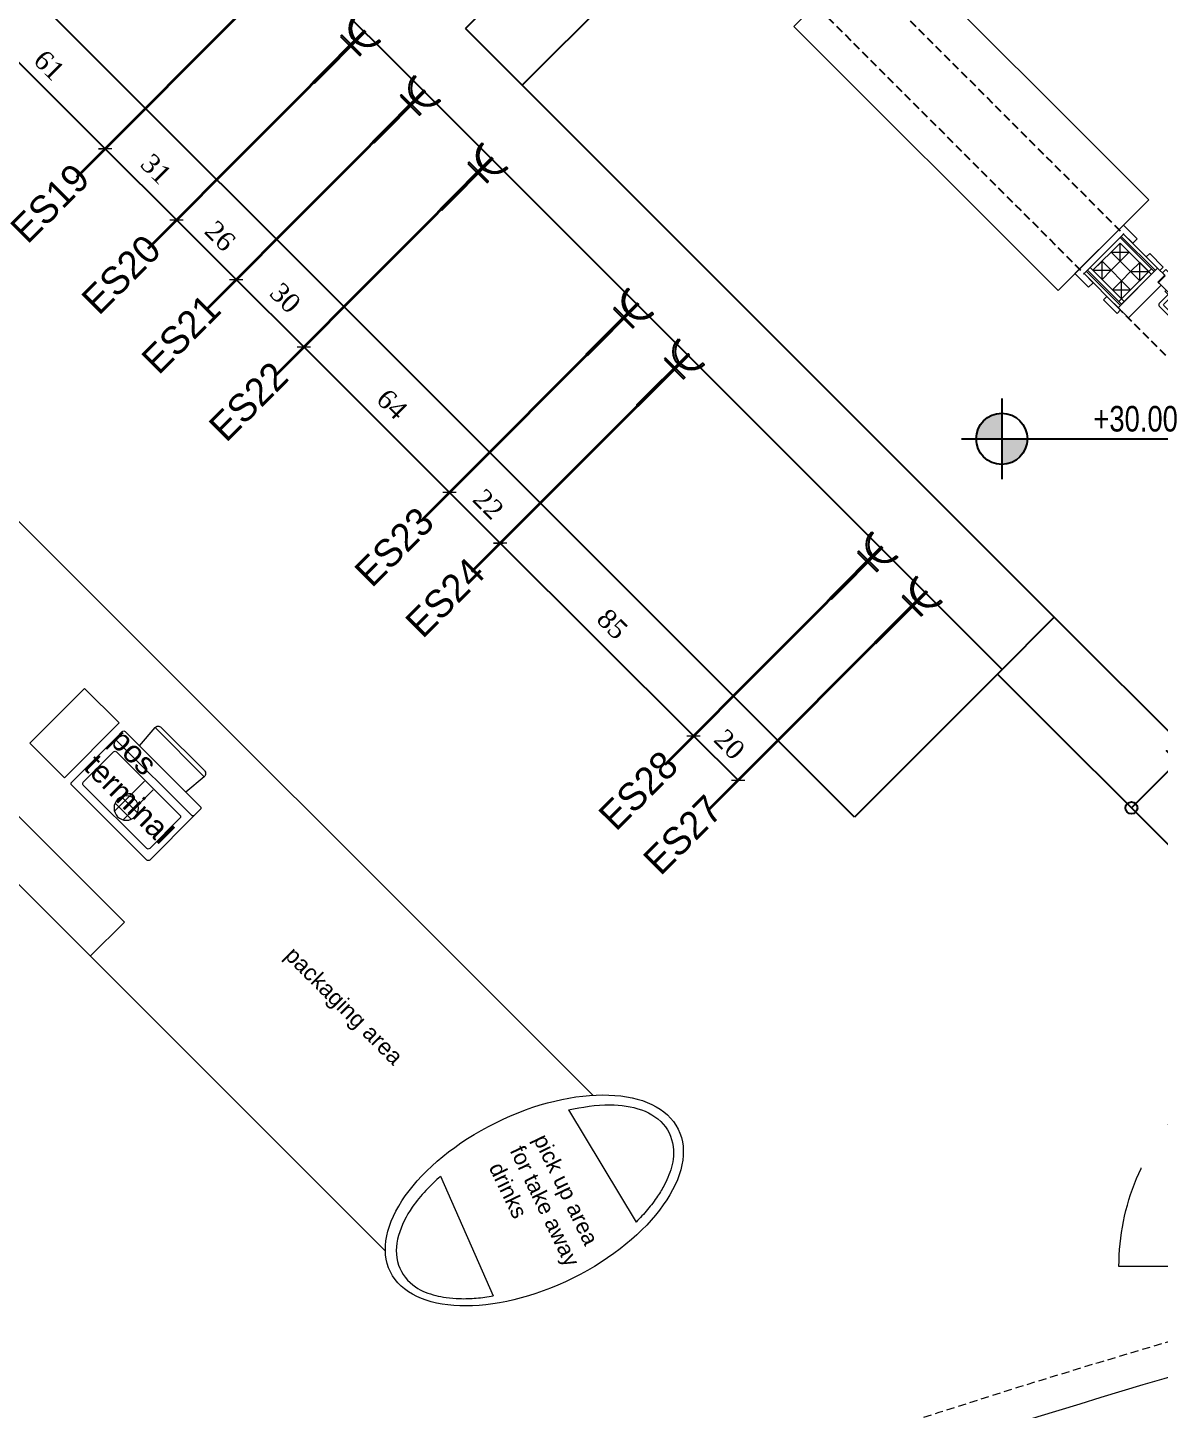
# Model space of a CAD drawing. Header units: millimetres. Extents: x 9129 to 19685, y -6152 to 3305.
# Drawn here: x 11199.8 to 11552.2, y 1101.8 to 1532.2 of the extents above; entities that cross this region are included whole.
import ezdxf
from ezdxf.enums import TextEntityAlignment as Align
from ezdxf.xclip import XClip

# ---------------------------------------------------------------- set-up
doc = ezdxf.new("R2010")
doc.units = ezdxf.units.MM
doc.header["$LTSCALE"] = 5
doc.header["$XCLIPFRAME"] = 0
for name, pattern in [('DASHED', [0.75, 0.5, -0.25]), ('DASHEDX2', [1.5, 1, -0.5]), ('HIDDEN', [9.524999999999995, 6.349999999999998, -3.174999999999998]), ('HIDDENX2', [0.75, 0.5, -0.25])]:
    doc.linetypes.add(name, pattern=pattern)
doc.layers.get('Defpoints').update_dxf_attribs({"lineweight": 9})
for name, color, linetype, lineweight in [('141125_RT1$0$LP-SHOPFRONT', 230, 'Continuous', 9), ('2DGORUNUS3', 41, 'Continuous', 0), ('A-_WIND----_E-', 4, 'Continuous', 13), ('AIT - Kitchen Equipment', 4, 'Continuous', 5), ('ELK', 1, 'Continuous', 35), ('LP-AREA_POLYLINE', 7, 'Continuous', 5), ('no3_ahsap kesit on', 40, 'Continuous', 20), ('no3_ahşap gorunus on kalın', 34, 'Continuous', 20), ('no3_alçıpan kesit', 210, 'Continuous', 20), ('no3_duvar kaplama', 8, 'Continuous', 9), ('no3_kutuprofil kesit', 74, 'Continuous', 18), ('no3_mermer gorunus on', 31, 'Continuous', 15), ('no3_seramik ön', 123, 'Continuous', 18), ('no3_tefriş kesit ön', 24, 'Continuous', 25), ('no3_yazı tefriş', 152, 'Continuous', 15), ('no3_ölçü tefriş', 252, 'Continuous', 0)]:
    doc.layers.add(name, color=color, linetype=linetype, lineweight=lineweight)
for name, color, linetype in [('DY-49-Kot', 7, 'Continuous'), ('ELEKTRİK', 10, 'Continuous'), ('LP-RETAIL_LINE', 10, 'DASHEDX2'), ('xref_4_vitrin_kaplama$0$2DCAM', 6, 'Continuous')]:
    doc.layers.add(name, color=color, linetype=linetype)
doc.styles.add('M_1.1', font='stylu.ttf', dxfattribs={"width": 0.8, "height": 5})
doc.styles.add('ROMANSTW', font='georgia.ttf')
doc.styles.get("Standard").update_dxf_attribs({"font": 'arial.ttf'})
doc.styles.add('TAKSİM', font='GOTHIC.TTF', dxfattribs={"height": 20})
doc.dimstyles.new('M2', dxfattribs={"dimtxt": 6, "dimasz": 3, "dimexe": 1, "dimexo": 4, "dimgap": 3, "dimtad": 1, "dimdec": 0, "dimzin": 12, "dimdsep": 46, "dimtxsty": 'ROMANSTW', "dimblk": 'ARCHTICK', "dimcen": 0.09, "dimse1": 1, "dimse2": 1, "dimclrd": 251, "dimclre": 251, "dimclrt": 1, "dimadec": 0, "dimazin": 0, "dimtfac": 1, "dimtdec": 0, "dimtix": 1, "dimtmove": 0, "dimatfit": 3, "dimldrblk": 'ARCHTICK', "dimfxl": 1, "dimtolj": 1, "dimtzin": 0, "dimarcsym": 0})

# ---------------------------------------------------------------- blocks, each defined once
blk = doc.blocks.new('A$C25195F0E')
at = {"layer": 'LP-AREA_POLYLINE', "elevation": 4.343754e-10}
for points in [[(1241.289538408398, 1481.771808560442), (1740.611853405878, 982.4494935729595), (1740.611853410447, -260.5213327812821, 0.06013173421117496), (1740.611853410447, -260.5213327812821), (1740.611853412033, -260.5213327867173), (1740.611853410447, -260.5213327812821), (1740.611853410447, -260.5213327812821), (1740.611853410447, -260.5213327812821), (1740.611853410447, -260.5213327812821), (1740.611853410447, -260.5213327812821), (1740.611853410447, -260.5213327812821), (1740.611853410447, -260.5213327812821, 0.1425159284874142), (363.910648668787, -881.7700540678402), (-329.1675914946045, -187.7195104144735), (-378.6679432249766, -138.2202141176072)], [(1832.148862516079, 631.3331623820427), (1832.148862516079, -450.5505791022647, 0.0360024207227182), (1478.385942435564, -517.7902734839922), (1520.471963534298, -661.4096108145554), (1396.293859317625, -697.7985986152676), (1431.301155913155, -817.2616556475555), (1295.85431106628, -880.4067974961258), (957.0359783746562, -1038.363459580076), (957.0359783746562, -935.7081222731981), (837.0361213568767, -935.7045508444721), (837.0361213568767, -1055.704550844472), (538.1027967216742, -1055.708133434566), (364.2311962655031, -881.4511934745692), (364.2311962655031, -881.4511934745692, -0.1427365817317332), (1742.148862514962, -260.521332781957), (1742.148862516125, 631.3331623820427)]]:
    blk.add_lwpolyline(points, format="xyb", close=True, dxfattribs=at)
blk = doc.blocks.new('KAPI1')
at = {"layer": 'no3_ahsap kesit on'}
for p, q in [((16945.47289221016, -7443.850183265145), (16945.46795797564, -7445.354062935305)), ((17033.06795797564, -7443.854062935188), (16945.47289221016, -7443.850183265145)), ((17033.06795797564, -7443.854062935188), (17033.06795797564, -7448.354062935421)), ((16945.46795797564, -7445.354062935305), (16946.66795797565, -7445.354062935305)), ((16946.66795797565, -7445.354062935305), (16946.66795797565, -7448.354062935421)), ((16946.66795797565, -7448.354062935421), (17031.86795797565, -7448.354062935188)), ((17034.26795797566, -7445.354062935305), (17033.06795797564, -7445.354062935305))]:
    blk.add_line(p, q, dxfattribs=at)
for points in [[(16951.46795797562, -7443.354062935305), (16951.46795797555, -7439.454062935165, -0.4142135623730951), (16952.06795797556, -7438.854062935305), (16960.21379130889, -7438.854062935305, -1.000000000000095), (16960.21379130889, -7440.054062935375), (16952.91795797561, -7440.054062935375, 0.4142135623730951), (16952.66795797563, -7440.304062935375), (16952.66795797563, -7443.354062935305)], [(16950.06795797563, -7443.854062935188), (16950.06795797563, -7443.604062935305, -0.4142135623737115), (16950.31795797563, -7443.354062935305), (16953.81795797561, -7443.354062935305, -0.4142135623724791), (16954.06795797562, -7443.604062935305), (16954.06795797562, -7443.854062935188)], [(16954.06795797562, -7448.354062935188), (16954.06795797562, -7448.604062935188, -0.4142135623730951), (16953.81795797561, -7448.854062935305), (16950.31795797563, -7448.854062935305, -0.4142135623730909), (16950.06795797563, -7448.604062935188), (16950.06795797563, -7448.354062935188)], [(16951.46795797562, -7448.854062935305), (16951.46795797555, -7452.754062935212, 0.4142135623730951), (16952.06795797556, -7453.354062935305), (16960.21379130889, -7453.354062935305, 1.000000000000095), (16960.21379130889, -7452.154062935235), (16952.91795797561, -7452.154062935235, -0.4142135623730951), (16952.66795797563, -7451.904062935235), (16952.66795797563, -7448.854062935305)]]:
    blk.add_lwpolyline(points, format="xyb", dxfattribs=at)
for points in [[(16938.36795797565, -7443.854062935188), (16938.36795797565, -7445.354062935305), (16944.36795797565, -7445.354062935305), (16944.36795797565, -7443.854062935188), (16938.36795797565, -7443.854062935188)], [(17041.36795797565, -7443.854062935421), (17041.36795797565, -7445.354062935305), (17035.36795797565, -7445.354062935305), (17035.36795797565, -7443.854062935421), (17041.36795797565, -7443.854062935421)], [(16938.36795797565, -7464.254062935304), (16938.36795797565, -7462.754062935304), (16944.36795797565, -7462.754062935304), (16944.36795797565, -7464.254062935304), (16938.36795797565, -7464.254062935304)], [(17041.36795797565, -7464.254062935304), (17041.36795797565, -7462.754062935304), (17035.36795797565, -7462.754062935304), (17035.36795797565, -7464.254062935304), (17041.36795797565, -7464.254062935304)]]:
    blk.add_lwpolyline(points, dxfattribs=at)
for points in [[(16943.36795797565, -7445.354062935305), (16943.36795797565, -7462.754062935304), (16947.86795797565, -7462.754062935304), (16947.86795797565, -7448.354062935421), (16946.46795797564, -7448.354062935421), (16946.46795797564, -7445.354062935305)], [(17036.36795797565, -7445.354062935305), (17036.36795797565, -7462.754062935304), (17031.86795797565, -7462.754062935304), (17031.86795797565, -7448.354062935421), (17033.26795797565, -7448.354062935421), (17033.26795797565, -7445.354062935305)]]:
    blk.add_lwpolyline(points, close=True, dxfattribs=at)
blk.add_circle((17034.67747908274, -7444.852158713937), 0.5, dxfattribs=at)
at = {"layer": 'no3_duvar kaplama', "linetype": 'HIDDEN'}
blk.add_line((17034.67747908274, -7444.852158713937), (17035.1135122913, -7355.686133754384), dxfattribs=at)
blk.add_arc((17034.70797154477, -7444.92625130976), 89.24103901571203, 89.73962816404351, 180.2746706529564, dxfattribs=at)
blk = doc.blocks.new('KAPI2')
at = {"layer": 'no3_ahsap kesit on'}
for p, q in [((17072.72295584006, -7443.850183265145), (17072.71802160554, -7445.354062935305)), ((17142.31802160554, -7443.854062935188), (17072.72295584006, -7443.850183265145)), ((17142.31802160554, -7443.854062935188), (17142.31802160554, -7448.354062935421)), ((17072.71802160554, -7445.354062935305), (17073.91802160555, -7445.354062935305)), ((17073.91802160555, -7445.354062935305), (17073.91802160555, -7448.354062935421)), ((17073.91802160555, -7448.354062935421), (17141.11802160554, -7448.354062935188)), ((17143.51802160555, -7445.354062935305), (17142.31802160554, -7445.354062935305))]:
    blk.add_line(p, q, dxfattribs=at)
for points in [[(17078.71802160551, -7443.354062935305), (17078.71802160545, -7439.454062935165, -0.4142135623730951), (17079.31802160545, -7438.854062935305), (17087.46385493879, -7438.854062935305, -1.000000000000095), (17087.46385493879, -7440.054062935375), (17080.16802160551, -7440.054062935375, 0.4142135623730951), (17079.91802160553, -7440.304062935375), (17079.91802160553, -7443.354062935305)], [(17077.31802160553, -7443.854062935188), (17077.31802160553, -7443.604062935305, -0.4142135623737115), (17077.56802160553, -7443.354062935305), (17081.06802160551, -7443.354062935305, -0.4142135623724791), (17081.31802160552, -7443.604062935305), (17081.31802160552, -7443.854062935188)], [(17081.31802160552, -7448.354062935188), (17081.31802160552, -7448.604062935188, -0.4142135623730951), (17081.06802160551, -7448.854062935305), (17077.56802160553, -7448.854062935305, -0.4142135623730909), (17077.31802160553, -7448.604062935188), (17077.31802160553, -7448.354062935188)], [(17078.71802160551, -7448.854062935305), (17078.71802160545, -7452.754062935212, 0.4142135623730951), (17079.31802160545, -7453.354062935305), (17087.46385493879, -7453.354062935305, 1.000000000000095), (17087.46385493879, -7452.154062935235), (17080.16802160551, -7452.154062935235, -0.4142135623730951), (17079.91802160553, -7451.904062935235), (17079.91802160553, -7448.854062935305)]]:
    blk.add_lwpolyline(points, format="xyb", dxfattribs=at)
for points in [[(17065.61802160555, -7443.854062935188), (17065.61802160555, -7445.354062935305), (17071.61802160555, -7445.354062935305), (17071.61802160555, -7443.854062935188), (17065.61802160555, -7443.854062935188)], [(17150.61802160554, -7443.854062935421), (17150.61802160554, -7445.354062935305), (17144.61802160554, -7445.354062935305), (17144.61802160554, -7443.854062935421), (17150.61802160554, -7443.854062935421)], [(17065.61802160555, -7458.754062935317), (17065.61802160555, -7457.254062935317), (17071.61802160555, -7457.254062935317), (17071.61802160555, -7458.754062935317), (17065.61802160555, -7458.754062935317)], [(17150.61802160554, -7458.754062935302), (17150.61802160554, -7457.254062935302), (17144.61802160554, -7457.254062935302), (17144.61802160554, -7458.754062935302), (17150.61802160554, -7458.754062935302)]]:
    blk.add_lwpolyline(points, dxfattribs=at)
for points in [[(17070.61802160554, -7445.354062935305), (17070.61802160554, -7457.254062935317), (17075.11802160554, -7457.254062935317), (17075.11802160554, -7448.354062935421), (17073.71802160554, -7448.354062935421), (17073.71802160554, -7445.354062935305)], [(17145.61802160554, -7445.354062935305), (17145.61802160554, -7457.254062935302), (17141.11802160554, -7457.254062935302), (17141.11802160554, -7448.354062935421), (17142.51802160555, -7448.354062935421), (17142.51802160555, -7445.354062935305)]]:
    blk.add_lwpolyline(points, close=True, dxfattribs=at)
blk.add_circle((17143.92754271263, -7444.852158713937), 0.5, dxfattribs=at)
at = {"layer": 'no3_duvar kaplama', "linetype": 'HIDDEN'}
blk.add_line((17143.92754271263, -7444.852158713937), (17143.92754271263, -7373.640522400103), dxfattribs=at)
blk.add_arc((17143.92729859661, -7444.851572289645), 71.21104989001475, 89.99980358566671, 180.4043028745569, dxfattribs=at)
blk = doc.blocks.new('plan3')
at = {"color": 252, "linetype": 'DASHED'}
for p, q in [((26778.99252464443, -6858.651355415057), (26864.03575330372, -6943.694584074343)), ((26766.68886665181, -6870.955013407707), (26851.73209531107, -6955.998242066971)), ((26924.91764716354, -7029.183793919585), (26863.39935720042, -6967.665503956814))]:
    blk.add_line(p, q, dxfattribs=at)
at = {"layer": '141125_RT1$0$LP-SHOPFRONT'}
blk.add_arc((27647.39728095002, -9911.930804495787, -1.969821306069264e-09), 2703.74203168387, 98.06711677474536, 107.5986670926949, dxfattribs=at)
at = {"layer": '2DGORUNUS3', "linetype": 'HIDDENX2'}
blk.add_lwpolyline([(25764.39705465903, -7970.127408201664), (25764.39705465903, -7930.099362039789, -0.1535650393735512), (27237.97278671117, -7209.02193275756), (27237.97278671123, -5980.296742005754), (27603.17916893629, -5980.296742004606)], format="xyb", dxfattribs=at)
at = {"layer": 'A-_WIND----_E-', "color": 8, "lineweight": 0, "ltscale": 0.2999999999999999, "elevation": 1.351789569170592e-09}
blk.add_lwpolyline([(27249.47278670756, -6021.041624340965), (27249.47278670792, -7217.99756384134, 0.04013499430191375), (26824.33338827374, -7316.164380268878)], format="xyb", dxfattribs=at)
at = {"layer": 'LP-RETAIL_LINE', "ltscale": 0.2, "const_width": 3}
blk.add_lwpolyline([(27359.5097958179, -6343.089694982906), (27359.5097958179, -7424.973436467217, 0.0360024207227182), (27005.74687573738, -7492.213130848948), (27047.83289683613, -7635.832468179513), (26923.65479261945, -7672.221455980225), (26958.66208921497, -7791.684513012508), (26823.21524436812, -7854.829654861069), (26484.39691167647, -8012.786316945032), (26484.39691167648, -7910.130979638154), (26364.3970546587, -7910.127408209439), (26364.39705465872, -8030.127408209431), (26065.46373002349, -8030.130990799518), (25891.59212956734, -7855.874050839535), (25891.59212956734, -7855.874050839535, -0.1427365817317332), (27269.50979581678, -7234.944190146918), (27269.50979581796, -6343.089694982897)], format="xyb", close=True, dxfattribs=at)
at = {"layer": 'no3_ahsap kesit on'}
blk.add_lwpolyline([(26866.86418042846, -6946.52301119909), (26868.27839399073, -6945.108797636825), (26864.03575330361, -6940.866156949704), (26848.90366818633, -6955.998242066984), (26853.14630887345, -6960.240882754097), (26854.56052243582, -6958.826669191732), (26851.73209531108, -6955.998242066986), (26864.03575330361, -6943.694584074441), (26866.86418042834, -6946.523011199193)], dxfattribs=at)
at = {"layer": 'no3_alçıpan kesit'}
for p, q in [((26853.64128362028, -6954.089053757772), (26862.73911045408, -6944.991226923963)), ((26873.58169484977, -6955.361845963913), (26862.97509313194, -6944.755244246111)), ((26854.48981175771, -6954.937581895201), (26862.97509313195, -6946.452300520958)), ((26872.73316671231, -6956.210374101325), (26862.97509313194, -6946.452300520958)), ((26864.24788533807, -6964.695655475578), (26853.64128362028, -6954.089053757772)), ((26863.39935720067, -6965.544183612999), (26852.79275548285, -6954.937581895192)), ((26872.73316671235, -6954.513317826473), (26862.55082906303, -6964.695655475354)), ((26873.58169484977, -6955.361845963913), (26863.39935720046, -6965.544183612783))]:
    blk.add_line(p, q, dxfattribs=at)
at = {"layer": 'no3_kutuprofil kesit'}
for points in [[(26860.14666600721, -6949.280727645686), (26862.97509313194, -6952.109154770458), (26865.80352025669, -6949.280727645692), (26862.97509313195, -6946.452300520958), (26860.14666600721, -6949.280727645686), (26865.80352025669, -6949.280727645692), (26862.97509313194, -6952.109154770458), (26862.97509313195, -6946.452300520958)], [(26854.48981175757, -6954.937581895321), (26857.31823888232, -6957.766009020059), (26860.14666600707, -6954.937581895319), (26857.31823888232, -6952.109154770566), (26854.48981175757, -6954.937581895321), (26860.14666600707, -6954.937581895319), (26857.31823888232, -6957.766009020059), (26857.31823888232, -6952.109154770566)], [(26866.22778432538, -6955.361845963896), (26869.05621145014, -6958.190273088643), (26871.88463857488, -6955.361845963891), (26869.05621145013, -6952.53341883915), (26866.22778432538, -6955.361845963896), (26871.88463857488, -6955.361845963891), (26869.05621145014, -6958.190273088643), (26869.05621145013, -6952.53341883915)], [(26860.57093007577, -6961.01870021351), (26863.39935720051, -6963.847127338253), (26866.22778432528, -6961.018700213506), (26863.39935720053, -6958.190273088765), (26860.57093007577, -6961.01870021351), (26866.22778432528, -6961.018700213506), (26863.39935720051, -6963.847127338253), (26863.39935720053, -6958.190273088765)]]:
    blk.add_lwpolyline(points, dxfattribs=at)
at = {"layer": 'no3_mermer gorunus on', "lineweight": 9}
blk.add_lwpolyline([(26789.69045576546, -6850.781851418811), (26761.406184518, -6879.066122666292), (26843.62098605251, -6961.280924200793), (26871.90525729998, -6932.996652953339), (26789.69045576546, -6850.781851418811)], dxfattribs=at)
at = {"layer": 'no3_seramik ön'}
for p, q in [((26873.93524824005, -6955.008292573038), (26863.32864652254, -6944.401690855515)), ((26874.64235502125, -6954.301185791859), (26864.03575330372, -6943.694584074343)), ((26862.3386970286, -6966.604843784509), (26851.73209531107, -6955.998242066971)), ((26863.04580380978, -6965.897737003323), (26852.43920209228, -6955.291135285792))]:
    blk.add_line(p, q, dxfattribs=at)
at = {"layer": 'no3_ölçü tefriş'}
blk.add_lwpolyline([(26860.14666600707, -6954.937581895319), (26862.97509313194, -6952.109154770458), (26866.22778432538, -6955.361845963896), (26863.39935720053, -6958.190273088765), (26860.14666600707, -6954.937581895319)], dxfattribs=at)
at = {"layer": 'xref_4_vitrin_kaplama$0$2DCAM'}
blk.add_arc((27647.39705466434, -9910.99922668682, 1.351789569170592e-09), 2703.742031693153, 98.06711677474543, 107.598667216034, dxfattribs=at)
at = {"layer": 'no3_ahşap gorunus on kalın'}
ref = blk.add_blockref('A$C25195F0E', (25527.36093330185, -6974.422857364958), dxfattribs=at)
XClip(ref).set_block_clipping_path([(-524.5749777341698, -995.7045508396586), (2091.411885718655, 1560.5321103165807)])
at = {"layer": 'no3_ölçü tefriş', "color": 3, "rotation": 315}
blk.add_blockref('KAPI1', (20158.53232202941, 10291.12953966611), dxfattribs=at)
at = {"layer": 'no3_ölçü tefriş', "color": 3, "xscale": -1, "rotation": 89.9999999999996}
blk.add_blockref('KAPI2', (19488.94739366148, 9878.709657562316), dxfattribs=at)
blk = doc.blocks.new('olea')
at = {"layer": 'no3_tefriş kesit ön'}
for p, q in [((12418.24347509724, 3977.250075682242), (12468.24347509724, 3977.25007568224)), ((12468.24347509724, 3977.25007568224), (12468.24347509724, 3974.250075682243)), ((12468.24347509724, 3974.250075682243), (12422.61806443963, 3974.25007568224)), ((12468.24347509724, 3925.250075682239), (12422.61806443963, 3925.250075682239)), ((12468.24347509724, 3922.25007568224), (12468.24347509724, 3925.250075682239))]:
    blk.add_line(p, q, dxfattribs=at)
blk.add_lwpolyline([(12468.24347509724, 3977.25007568224), (12468.24347509724, 3922.25007568224), (12418.24347509724, 3922.250075682239)], dxfattribs=at)
for centre, start, end in [((12491.36847509723, 3949.75007568224), 159.3903070624658, 200.6096929375336), ((12492.96679354029, 3949.75007568224), 159.3903070624689, 200.6096929375333), ((12496.8020628827, 3949.75007568224), 159.3903070624686, 200.6096929375314)]:
    blk.add_arc(centre, 78.125, start, end, dxfattribs=at)
blk = doc.blocks.new('dıs mekan')
at = {"layer": 'no3_mermer gorunus on', "elevation": -0.0004093187500450595}
blk.add_lwpolyline([(19416.21611610498, -8287.51315584355), (19416.21601806649, -8362.513155843484), (19481.21601806642, -8362.513240810153), (19481.21611610492, -8287.513240810222)], close=True, dxfattribs=at)
at = {"rotation": 269.9999251041265}
blk.add_blockref('olea', (15498.42587678671, 4176.179436639763, -0.0004093187500450596), dxfattribs=at)
at = {"xscale": -1, "rotation": 269.9999251041265}
blk.add_blockref('olea', (15499.48464177495, -20830.35449497535, -0.0004093187500450596), dxfattribs=at)
blk = doc.blocks.new('1 - POINT OF SALE - PLAN VIEW')
at = {"layer": 'AIT - Kitchen Equipment', "color": 8}
for p, q in [((107.0455073948251, 388.9585833578094), (259.4455073949648, 388.9585833578312)), ((107.0455073952871, 147.6585833577847), (107.0455073948251, 388.9585833578094)), ((259.4455073949648, 388.9585833578312), (259.4455073950885, 147.6585833580903)), ((621.9307129130466, 388.9585833582314), (291.7307129126857, 388.9585833579331)), ((285.3807129125962, 382.60858335792), (285.3807129126471, 185.4724841511197)), ((310.7807129126159, 357.2085833580422), (310.7807129126159, 223.5724841509291)), ((596.5307129129033, 363.5585833579098), (317.1307129126544, 363.5585833578298)), ((443.2909249233344, 352.3735832279053), (443.2909249233344, 219.7593065590481)), ((481.3909249233348, 352.3735832279053), (481.3909249233329, 219.7593065590481)), ((602.880712912709, 223.5724841511328), (602.8807129126544, 357.2085833582023)), ((628.280712912725, 185.4724841511998), (628.2807129130742, 382.6085833578836)), ((426.7972391302446, 333.0986713135389), (497.8846107164227, 333.0986713135389)), ((426.7972391302446, 305.6573593738976), (497.8846107164227, 305.6573593738976)), ((317.1307129128836, 217.2224841510979), (596.5307129126159, 217.2224841513671)), ((285.3807129126471, 185.4724841511197), (285.3807129128254, 159.606596103964)), ((621.9307129127592, 191.8224841511183), (291.7307129130349, 191.8224841509218)), ((628.280712912725, 159.606596103913), (628.280712912725, 185.4724841511998)), ((259.4455073950885, 147.6585833580903), (107.0455073952871, 147.6585833577847)), ((291.7307129127985, 153.256596103849), (621.930712912701, 153.2565961039581)), ((355.230712912864, 153.2565961037399), (348.7267063831678, 78.91546129092603)), ((564.9347194426155, 78.91546129080962), (558.4307129127592, 153.2565961038272)), ((564.9312838267069, 78.95473056058108), (348.7301419987998, 78.95473056063202)), ((361.3783790487723, 65.10858335796365), (552.2830467768981, 65.10858335784724))]:
    blk.add_line(p, q, dxfattribs=at)
blk.add_circle((462.3409249233337, 319.3780153437183), 38.1, dxfattribs=at)
for centre, radius, start, end in [((291.7307129126275, 382.6085833578909), 6.350000000049477, 90, 180), ((621.9307129129229, 382.6085833580364), 6.350000000151338, 359.9999999983325, 90), ((317.1307129124762, 357.2085833579331), 6.349999999903956, 90, 179.9999999991662), ((596.5307129129033, 357.2085833581878), 6.349999999743887, 0, 90), ((317.1307129126544, 223.5724841511474), 6.350000000034924, 180.0000000016675, 270.0000000033351), ((596.5307129127868, 223.5724841513002), 6.349999999933061, 270, 359.9999999983325), ((291.7307129126857, 185.4724841508141), 6.350000000093132, 89.99999999666495, 179.9999999974987), ((621.9307129127592, 185.4724841511706), 6.349999999976716, 0, 90), ((291.7307129128567, 159.6065961038912), 6.350000000034924, 179.9999999991662, 270), ((621.9307129127592, 159.6065961039494), 6.349999999991268, 270, 0), ((361.378379048896, 77.80858335791709), 12.69999999997313, 174.9999999992964, 270), ((552.2830467768363, 77.80858335786615), 12.70000000001164, 270, 4.999999999873086)]:
    blk.add_arc(centre, radius, start, end, dxfattribs=at)
blk = doc.blocks.new('PLAN TEZGAHLAR')
at = {"layer": 'no3_mermer gorunus on'}
for p, q in [((18933.11236361789, -9197.562559779737), (18637.40656814531, -9197.562559779739)), ((18791.89180042292, -9262.565183862593), (18791.89180042292, -9277.562559779733)), ((18921.82363187793, -9277.562559779737), (18637.40656814531, -9277.562559779737))]:
    blk.add_line(p, q, dxfattribs=at)
at = {"layer": 'no3_mermer gorunus on', "color": 252}
for p, q in [((18931.00530852755, -9206.115229032199), (18970.59840458514, -9215.980618415331)), ((18917.41328572584, -9248.841850619574), (18955.42919757085, -9263.665129936198))]:
    blk.add_line(p, q, dxfattribs=at)
at = {"layer": 'no3_mermer gorunus on'}
blk.add_lwpolyline([(18642.40656814531, -9262.565183862593), (18791.89180042292, -9262.565183862593)], dxfattribs=at)
blk.add_ellipse((18943.41971518764, -9233.592149785225), major_axis=(-15.95885340199921, -47.38475491224305), ratio=0.5405652788192292, dxfattribs=at)
at = {"layer": 'no3_mermer gorunus on', "color": 252}
for points in [[(18931.00530852755, -9206.115229032199), (18939.0794055878, -9195.771086509754), (18956.12464853016, -9188.52433655212), (18963.75707113497, -9192.60392741354), (18967.4248192142, -9198.349378732506), (18968.59043071272, -9201.430553279079), (18969.63671634555, -9205.498256282805), (18970.37300797988, -9210.654949669737), (18970.59840458514, -9215.980618415331)], [(18917.41328572584, -9248.841850619574), (18918.02692778562, -9261.949702132526), (18927.75241696934, -9277.71265084302), (18936.33907107414, -9278.79260811037), (18942.65221502849, -9276.222238439848), (18945.38378254305, -9274.380818969614), (18948.58793605553, -9271.665248749472), (18952.16825022213, -9267.881736819269), (18955.42919757085, -9263.665129936198)]]:
    blk.add_spline(points, degree=3, dxfattribs=at)
at = {"xscale": -0.1000002334292726, "yscale": 0.1000002334292723, "zscale": 0.1000002334292723, "rotation": 180.0535748549687}
blk.add_blockref('1 - POINT OF SALE - PLAN VIEW', (18720.91452120441, -9205.109304036356), dxfattribs=at)
at = {"layer": 'no3_yazı tefriş', "insert": (18931.254463856, -9215.718683539337), "char_height": 4.899399007707781, "width": 80.09017930120979, "attachment_point": 1, "rotation": 340.72795514925343}
blk.add_mtext('pick up area\\Pfor take away\\P drinks', dxfattribs=at)
at = {"layer": 'no3_yazı tefriş', "attachment_point": 1}
for s, insert, char_height, width in [('pos\\Pterminal', (18748.65021190111, -9219.483375235752), 6.889064357801523, 105.5845986479311), ('packaging area', (18834.52802309664, -9230.017431502743, -1.656411910411215e-09), 5.054501022579763, 76.89831098847442)]:
    blk.add_mtext(s, dxfattribs=dict(at, insert=insert, char_height=char_height, width=width))
blk = doc.blocks.new('Kot işareti-Plan')
at = {"layer": 'DY-49-Kot'}
h = blk.add_hatch(color=256, dxfattribs=at)
h.dxf.hatch_style = 1
h.paths.add_polyline_path([(0, 0.3500000000000227, 0.4142135623730944), (-0.3500000000000225, 0), (0, 0)])
h.paths.add_polyline_path([(0.3500000000000227, 0), (0, 0), (0, -0.3500000000000227, 0.4142135623730949)])
for points in [[(0, 0.5500000000000114), (0, -0.5500000000000114)], [(-0.5500000000000682, 0), (2.399999999999977, 0)]]:
    blk.add_lwpolyline(points, dxfattribs=at)
blk.add_circle((0, 0), 0.35, dxfattribs=at)
at = {"layer": 'DY-49-Kot', "style": 'M_1.1', "width": 0.8}
for tag, p in [('İNCEKOT', (2.408605840094197, 0.1000000000000227)), ('KABAKOT', (2.407746384176789, -0.4036134773100457))]:
    blk.add_attdef(tag, text='', height=0.35, dxfattribs=at).set_placement(p, align=Align.RIGHT)
blk = doc.blocks.new('RRR')
for p, q in [((28185.0518301437, -6858.435156671219), (28243.19742610479, -6800.289560710129)), ((28202.72949967336, -6876.112826200883), (28260.87509563445, -6817.967230239793)), ((28368.4087341613, -7041.792060688833), (28460.26261282825, -7133.645939355775)), ((28350.73106463164, -7059.469730218497), (28458.84839926588, -7167.58706485274))]:
    blk.add_line(p, q)
for points, elevation in [([(28185.0518301437, -6858.435156671218), (28368.4087341613, -7041.792060688833), (28350.73106463164, -7059.469730218497)], 7.636104162389526e-10), ([(28392.415363278, -7101.154028864853), (28410.09303280766, -7083.476359335188), (28410.09303280766, -7090.106273217712), (28403.40389996219, -7083.417140372242), (28410.09303280766, -7083.476359335188)], 7.636104162389527e-10)]:
    blk.add_lwpolyline(points, dxfattribs=dict(elevation=elevation))
blk.add_circle((28392.415363278, -7101.154028864853), 1.861831321058999)
at = {"xscale": 22.76837192191504, "yscale": 22.76837192191504, "zscale": 22.76837192191504}
blk.add_blockref('Kot işareti-Plan', (28352.05861353196, -6986.228498106912), dxfattribs=at).add_auto_attribs({'İNCEKOT': '+30.00'})
blk = doc.blocks.new('A$C50025146')
at = {"layer": 'ELEKTRİK'}
for points in [[(16.0258407970905, 9.846670621633166), (16.5885051934838, 9.846670621633166), (16.5885051934838, 1.406704675742731), (16.0258407970905, 1.406704675742731)], [(6.940050297998823e-05, 5.345355450490388), (6.940050297998823e-05, 5.908019846885509), (22.50664525620232, 5.908019846885509), (22.50664525620232, 5.345355450490388)]]:
    blk.add_hatch(color=256, dxfattribs=at).paths.add_polyline_path(points)
h = blk.add_hatch(color=256, dxfattribs=at)
edge = h.paths.add_edge_path()
edge.add_line((23.70435837441619, 11.25333161261187), (23.70435837441619, 10.69066721622039))
edge.add_ellipse((23.70435837441619, 5.626687648689767), major_axis=(3.580774291992597, -3.580774291992606), ratio=0.9999999999999413, start_angle=134.9999999999983, end_angle=314.9999999999983)
edge.add_line((23.70435837441619, 0.5627080811555061), (23.70435837441619, 4.368476402305532e-05))
edge.add_ellipse((23.70435837441619, 5.626687648689767), major_axis=(3.978638102213783, 3.978638102213774), ratio=0.9999999999999128, start_angle=45.0000000000025, end_angle=225.0000000000025, ccw=False)
for points, elevation in [([(16.0258407970905, 1.406704675742731), (16.0258407970905, 9.846670621633166), (16.5885051934838, 9.846670621633166), (16.5885051934838, 1.406704675742731)], 4.791194770819646e-08), ([(6.940050297998823e-05, 5.908019846885509), (22.50664525620232, 5.908019846885509), (22.50664525620232, 5.345355450490388), (6.940050297998823e-05, 5.345355450490388)], 4.794507297291503e-08)]:
    blk.add_lwpolyline(points, close=True, dxfattribs=dict(at, elevation=elevation))
at = {"layer": 'ELEKTRİK', "elevation": 4.798666618537076e-08}
blk.add_lwpolyline([(23.70435837441437, 4.368476402305532e-05), (23.70435837441619, 0.5627080811555061, -0.9999999999999944), (23.70435837441619, 10.69066721622039), (23.70435837441619, 11.25333161261187, 0.9999999999999944)], format="xyb", close=True, dxfattribs=at)
blk = doc.blocks.new('_ArchTick')
at = {"color": 0, "linetype": 'ByBlock', "const_width": 0.15}
blk.add_lwpolyline([(-0.5, -0.5), (0.5, 0.5)], dxfattribs=at)
blk = doc.blocks.new('*D271')
at = {"color": 251, "lineweight": -2, "ltscale": 5, "transparency": 16777216}
blk.add_line((11180.50347982229, 1537.823161750645), (11223.95970992539, 1494.448123909539), dxfattribs=at)
at = {"layer": 'Defpoints', "color": 0, "ltscale": 5, "transparency": 16777216}
for p in [(11193.11600778095, 1550.459298672556), (11236.53167971279, 1507.043626740719), (11223.95970992539, 1494.448123909539)]:
    blk.add_point(p, dxfattribs=at)
at = {"color": 251, "lineweight": -2, "ltscale": 5, "transparency": 16777216, "xscale": 3, "yscale": 3, "zscale": 3}
for p, rotation in [((11180.50347982229, 1537.823161750645), 135.0535748549563), ((11223.95970992539, 1494.448123909539), 315.0535748549564)]:
    blk.add_blockref('_ArchTick', p, dxfattribs=dict(at, rotation=rotation))
at = {"color": 1, "ltscale": 5, "true_color": 0xff0000, "transparency": 16777216, "insert": (11206.53801464721, 1520.450123644551), "char_height": 6, "attachment_point": 5, "rotation": 315.0535748549563, "style": 'ROMANSTW'}
blk.add_mtext('\\A1;61', dxfattribs=at)
blk = doc.blocks.new('*D272')
at = {"color": 251, "lineweight": -2, "ltscale": 5, "transparency": 16777216}
blk.add_line((11223.9597099254, 1494.448123909542), (11246.16534715886, 1472.283974994599), dxfattribs=at)
at = {"layer": 'Defpoints', "color": 0, "ltscale": 5, "transparency": 16777216}
for p in [(11236.53167971279, 1507.043626740719), (11258.73731694625, 1484.87947782578), (11246.16534715886, 1472.283974994599)]:
    blk.add_point(p, dxfattribs=at)
at = {"color": 251, "lineweight": -2, "ltscale": 5, "transparency": 16777216, "xscale": 3, "yscale": 3, "zscale": 3}
for p, rotation in [((11223.9597099254, 1494.448123909542), 135.0535748549563), ((11246.16534715886, 1472.283974994599), 315.0535748549564)]:
    blk.add_blockref('_ArchTick', p, dxfattribs=dict(at, rotation=rotation))
at = {"color": 1, "ltscale": 5, "true_color": 0xff0000, "transparency": 16777216, "insert": (11239.83876634138, 1488.151227728847), "char_height": 6, "attachment_point": 5, "rotation": 315.0535748549563, "style": 'ROMANSTW'}
blk.add_mtext('\\A1;31', dxfattribs=at)
blk = doc.blocks.new('*D273')
at = {"color": 251, "lineweight": -2, "ltscale": 5, "transparency": 16777216}
blk.add_line((11246.16534715886, 1472.283974994604), (11264.78943637037, 1453.694682449242), dxfattribs=at)
at = {"layer": 'Defpoints', "color": 0, "ltscale": 5, "transparency": 16777216}
for p in [(11258.73731694625, 1484.87947782578), (11277.32329933086, 1466.252007122645), (11264.78943637037, 1453.694682449242)]:
    blk.add_point(p, dxfattribs=at)
at = {"color": 251, "lineweight": -2, "ltscale": 5, "transparency": 16777216, "xscale": 3, "yscale": 3, "zscale": 3}
for p, rotation in [((11246.16534715886, 1472.283974994604), 135.0535748549563), ((11264.78943637037, 1453.694682449242), 315.0535748549564)]:
    blk.add_blockref('_ArchTick', p, dxfattribs=dict(at, rotation=rotation))
at = {"color": 1, "ltscale": 5, "true_color": 0xff0000, "transparency": 16777216, "insert": (11259.78381153798, 1467.303809536383), "char_height": 6, "attachment_point": 5, "rotation": 315.0535748549563, "style": 'ROMANSTW'}
blk.add_mtext('\\A1;26', dxfattribs=at)
blk = doc.blocks.new('*D274')
at = {"color": 251, "lineweight": -2, "ltscale": 5, "transparency": 16777216}
blk.add_line((11264.78943637037, 1453.694682449246), (11285.80120232025, 1432.722174226099), dxfattribs=at)
at = {"layer": 'Defpoints', "color": 0, "ltscale": 5, "transparency": 16777216}
for p in [(11277.32329933086, 1466.252007122645), (11298.31545477149, 1445.259851682012), (11285.80120232025, 1432.722174226099)]:
    blk.add_point(p, dxfattribs=at)
at = {"color": 251, "lineweight": -2, "ltscale": 5, "transparency": 16777216, "xscale": 3, "yscale": 3, "zscale": 3}
for p, rotation in [((11264.78943637037, 1453.694682449246), 135.0535748549563), ((11285.80120232025, 1432.722174226099), 315.0535748549564)]:
    blk.add_blockref('_ArchTick', p, dxfattribs=dict(at, rotation=rotation))
at = {"color": 1, "ltscale": 5, "true_color": 0xff0000, "transparency": 16777216, "insert": (11280.07155714456, 1447.993606614447), "char_height": 6, "attachment_point": 5, "rotation": 315.0535748549563, "style": 'ROMANSTW'}
blk.add_mtext('\\A1;30', dxfattribs=at)
blk = doc.blocks.new('*D275')
at = {"color": 251, "lineweight": -2, "ltscale": 5, "transparency": 16777216}
blk.add_line((11285.80120232025, 1432.722174226109), (11331.167521151, 1387.440616407431), dxfattribs=at)
at = {"layer": 'Defpoints', "color": 0, "ltscale": 5, "transparency": 16777216}
for p in [(11298.31545477149, 1445.259851682013), (11343.62465154608, 1399.921064882332), (11331.167521151, 1387.440616407431)]:
    blk.add_point(p, dxfattribs=at)
at = {"color": 251, "lineweight": -2, "ltscale": 5, "transparency": 16777216, "xscale": 3, "yscale": 3, "zscale": 3}
for p, rotation in [((11285.80120232025, 1432.722174226109), 135.0535748549563), ((11331.167521151, 1387.440616407431), 315.0535748549564)]:
    blk.add_blockref('_ArchTick', p, dxfattribs=dict(at, rotation=rotation))
at = {"color": 1, "ltscale": 5, "true_color": 0xff0000, "transparency": 16777216, "insert": (11313.28121850781, 1414.887231162424), "char_height": 6, "attachment_point": 5, "rotation": 315.0535748549563, "style": 'ROMANSTW'}
blk.add_mtext('\\A1;64', dxfattribs=at)
blk = doc.blocks.new('*D276')
at = {"color": 251, "lineweight": -2, "ltscale": 5, "transparency": 16777216}
blk.add_line((11331.16752115101, 1387.440616407434), (11347.0048793828, 1371.632848200733), dxfattribs=at)
at = {"layer": 'Defpoints', "color": 0, "ltscale": 5, "transparency": 16777216}
for p in [(11343.62465154608, 1399.921064882332), (11359.46200977787, 1384.113296675634), (11347.0048793828, 1371.632848200733)]:
    blk.add_point(p, dxfattribs=at)
at = {"color": 251, "lineweight": -2, "ltscale": 5, "transparency": 16777216, "xscale": 3, "yscale": 3, "zscale": 3}
for p, rotation in [((11331.16752115101, 1387.440616407434), 135.0535748549563), ((11347.0048793828, 1371.632848200733), 315.0535748549564)]:
    blk.add_blockref('_ArchTick', p, dxfattribs=dict(at, rotation=rotation))
at = {"color": 1, "ltscale": 5, "true_color": 0xff0000, "transparency": 16777216, "insert": (11343.32487198638, 1383.783338249368), "char_height": 6, "attachment_point": 5, "rotation": 315.0535748549563, "style": 'ROMANSTW'}
blk.add_mtext('\\A1;22', dxfattribs=at)
blk = doc.blocks.new('*D277')
at = {"color": 251, "lineweight": -2, "ltscale": 5, "transparency": 16777216}
blk.add_line((11347.00487938281, 1371.632848200745), (11407.17497831214, 1311.575169203496), dxfattribs=at)
at = {"layer": 'Defpoints', "color": 0, "ltscale": 5, "transparency": 16777216}
for p in [(11359.46200977787, 1384.113296675634), (11419.57595130073, 1323.999355152773, 1.527220794279171e-09), (11407.17497831214, 1311.575169203496)]:
    blk.add_point(p, dxfattribs=at)
at = {"color": 251, "lineweight": -2, "ltscale": 5, "transparency": 16777216, "xscale": 3, "yscale": 3, "zscale": 3}
for p, rotation in [((11347.00487938281, 1371.632848200745), 135.0535748549563), ((11407.17497831214, 1311.575169203496), 315.0535748549564)]:
    blk.add_blockref('_ArchTick', p, dxfattribs=dict(at, rotation=rotation))
at = {"color": 1, "ltscale": 5, "true_color": 0xff0000, "transparency": 16777216, "insert": (11381.89120397099, 1346.414271169678), "char_height": 6, "attachment_point": 5, "rotation": 315.0535748549563, "style": 'ROMANSTW'}
blk.add_mtext('\\A1;85', dxfattribs=at)
blk = doc.blocks.new('*D278')
at = {"color": 251, "lineweight": -2, "ltscale": 5, "transparency": 16777216}
blk.add_line((11407.17497831214, 1311.575169203501), (11421.02364821808, 1297.752373719536), dxfattribs=at)
at = {"layer": 'Defpoints', "color": 0, "ltscale": 5, "transparency": 16777216}
for p in [(11419.57595130073, 1323.999355152774), (11433.41169609273, 1310.163610360779), (11421.02364821808, 1297.752373719536)]:
    blk.add_point(p, dxfattribs=at)
at = {"color": 251, "lineweight": -2, "ltscale": 5, "transparency": 16777216, "xscale": 3, "yscale": 3, "zscale": 3}
for p, rotation in [((11407.17497831214, 1311.575169203501), 135.0535748549563), ((11421.02364821808, 1297.752373719536), 315.0535748549564)]:
    blk.add_blockref('_ArchTick', p, dxfattribs=dict(at, rotation=rotation))
at = {"color": 1, "ltscale": 5, "true_color": 0xff0000, "transparency": 16777216, "insert": (11418.38511406555, 1308.957594707098), "char_height": 6, "attachment_point": 5, "rotation": 315.0535748549563, "style": 'ROMANSTW'}
blk.add_mtext('\\A1;20', dxfattribs=at)

msp = doc.modelspace()

# ---------------------------------------------------------------- linework, layer by layer
at = {"elevation": 7.636103971364605e-10}
msp.add_lwpolyline([(11457.25638158946, 1286.318924864046), (11062.44786755622, 1681.127438897278), (11108.40980833336, 1727.089379674412), (11503.2183223666, 1332.280865641182)], close=True, dxfattribs=at)
at = {"layer": 'ELK', "color": 1}
for p, q in [((11215.12677615076, 1485.598656065775), (11282.61322935845, 1553.211434876073)), ((11237.33241338422, 1463.434507150836), (11304.81886659192, 1531.047285961135)), ((11255.95650259573, 1444.845214605477), (11323.44295580343, 1512.457993415775)), ((11276.96826854561, 1423.872706382335), (11344.45472175331, 1491.485485192635)), ((11322.33458737637, 1378.591148563666), (11389.82104058407, 1446.203927373966)), ((11338.17194560816, 1362.783380356968), (11405.65839881586, 1430.396159167268)), ((11398.3420445375, 1302.725701359733), (11465.8284977452, 1370.338480170032)), ((11412.19071444345, 1288.902905875771), (11479.67716765115, 1356.51568468607))]:
    msp.add_line(p, q, dxfattribs=at)

# ---------------------------------------------------------------- block references
for name, p in [('plan3', (-15322.96579959594, 8411.54923821638)), ('RRR', (-16848.92695582742, 8390.336382297304))]:
    msp.add_blockref(name, p)
at = {"layer": 'ELEKTRİK', "xscale": -1, "rotation": 225.0535748549684}
for p in [(11284.93676559713, 1519.092757337367, -4.718146257577857e-08), (11303.56085480864, 1500.503464792008, -4.718146257577857e-08), (11324.57262075851, 1479.530956568867, -4.718146257577857e-08), (11369.93893958927, 1434.249398750198, -4.718146257577857e-08), (11385.77629782106, 1418.4416305435, -4.718146257577857e-08), (11445.94639675041, 1358.383951546264, -4.718146257577857e-08), (11459.79506665635, 1344.561156062302, -4.718146257577857e-08)]:
    msp.add_blockref('A$C50025146', p, dxfattribs=at)
at = {"layer": 'no3_ölçü tefriş'}
for name, p, rotation in [('PLAN TEZGAHLAR', (4491.704703263764, 21091.06901785494), 315.0000000000005), ('dıs mekan', (13275.47070186166, 22139.63802666595, 0.0004094041760995636), 288.5345922210062)]:
    msp.add_blockref(name, p, dxfattribs=dict(at, rotation=rotation))

# ---------------------------------------------------------------- texts
at = {"layer": 'ELK', "color": 1, "style": 'TAKSİM'}
for s, p in [('ES19', (11209.78907466964, 1474.456552978691)), ('ES20', (11231.9947119031, 1452.292404063752)), ('ES21', (11250.61880111461, 1433.703111518393)), ('ES22', (11271.63056706449, 1412.730603295252)), ('ES23', (11316.99688589525, 1367.449045476583)), ('ES24', (11332.83424412704, 1351.641277269885)), ('ES28', (11393.00434305638, 1291.583598272649)), ('ES27', (11406.85301296233, 1277.760802788687))]:
    msp.add_text(s, height=8.639999999999999, rotation=45.05357485497468, dxfattribs=at).set_placement(p, align=Align.CENTER)

# ---------------------------------------------------------------- dimensions: what is measured, and where the dimension line sits
at = {"ltscale": 5}
for base, p1, p2, picture, middle in [((11223.95970992539, 1494.448123909539), (11193.11600778095, 1550.459298672556), (11236.53167971279, 1507.043626740719), '*D271', (11206.53801464721, 1520.450123644551)), ((11246.16534715886, 1472.283974994599), (11236.53167971279, 1507.043626740719), (11258.73731694625, 1484.879477825781), '*D272', (11239.83876634138, 1488.151227728847)), ((11264.78943637037, 1453.694682449242), (11258.73731694625, 1484.879477825781), (11277.32329933086, 1466.252007122645), '*D273', (11259.78381153798, 1467.303809536383)), ((11285.80120232025, 1432.722174226099), (11277.32329933086, 1466.252007122645), (11298.31545477149, 1445.259851682011), '*D274', (11280.07155714456, 1447.993606614447)), ((11331.167521151, 1387.440616407431), (11298.31545477149, 1445.259851682012), (11343.62465154608, 1399.921064882332), '*D275', (11313.28121850781, 1414.887231162424)), ((11347.0048793828, 1371.632848200733), (11343.62465154608, 1399.921064882332), (11359.46200977787, 1384.113296675634), '*D276', (11343.32487198638, 1383.783338249368)), ((11407.17497831214, 1311.575169203496), (11359.46200977787, 1384.113296675634), (11419.57595130073, 1323.999355152773, 1.527220794279171e-09), '*D277', (11381.89120397099, 1346.414271169678)), ((11421.02364821808, 1297.752373719536), (11419.57595130073, 1323.999355152774), (11433.41169609273, 1310.163610360778), '*D278', (11418.38511406555, 1308.957594707098))]:
    dim = msp.add_linear_dim(base=base, p1=p1, p2=p2, angle=315.0535748549563, dimstyle='M2', override={"dimtmove": 1}, dxfattribs=at)
    dim.commit()
    dim.dimension.update_dxf_attribs({"geometry": picture, "text_midpoint": middle})

doc.saveas('drawing.dxf')
